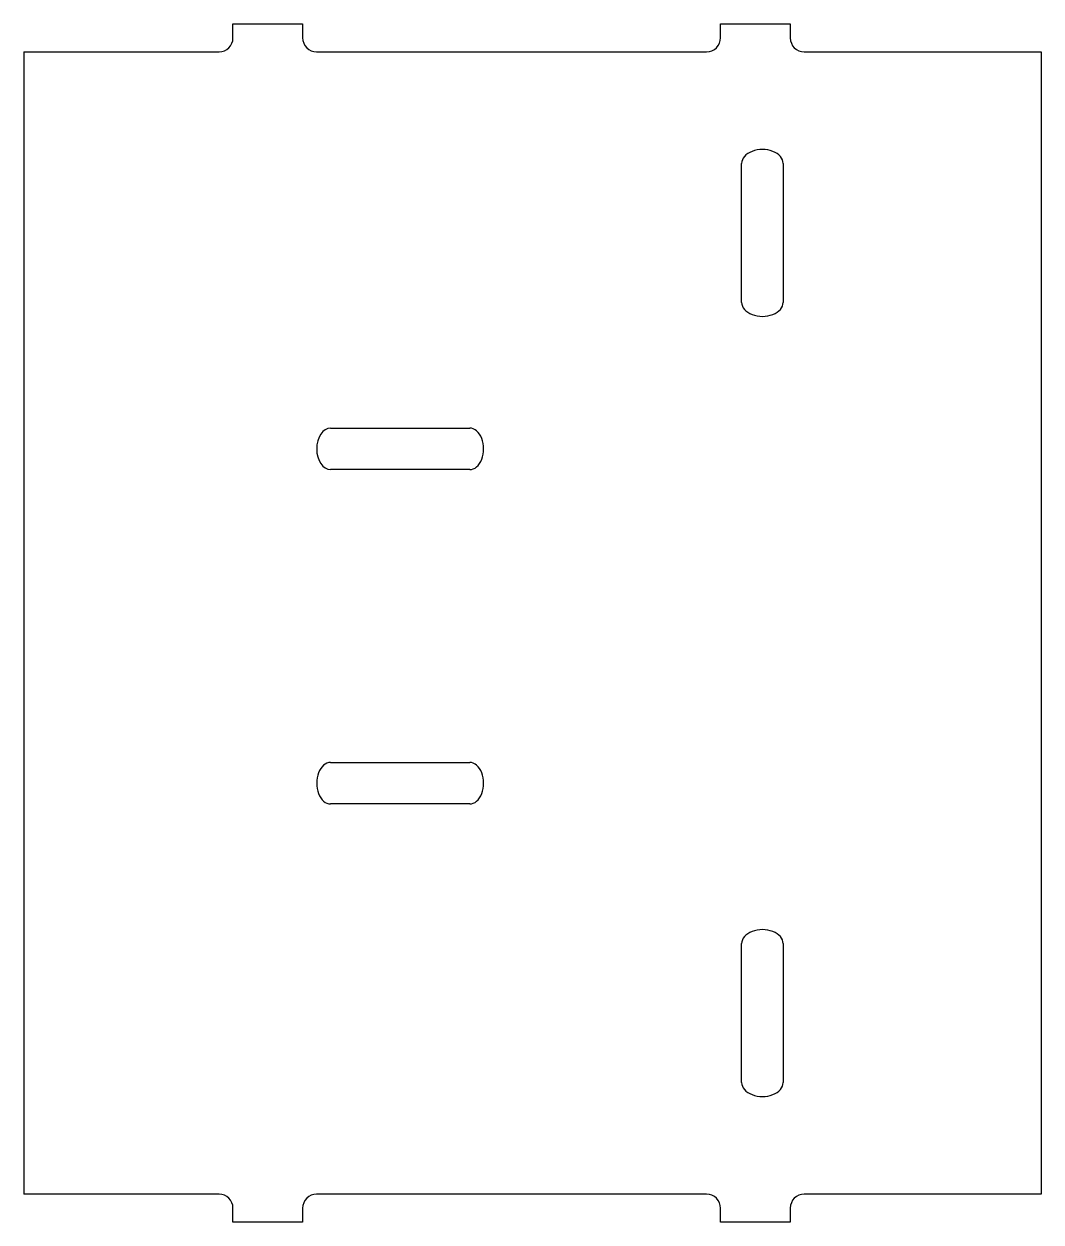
# Model space of a CAD drawing. Header units: millimetres. Extents: x 48.4 to 121.4, y 165.9 to 251.9.
import ezdxf

# ---------------------------------------------------------------- set-up
doc = ezdxf.new("R2010")
doc.units = ezdxf.units.MM
doc.layers.add('Calque_1', color=7, linetype='CONTINUOUS')

msp = doc.modelspace()

# ---------------------------------------------------------------- linework, layer by layer
at = {"layer": 'Calque_1', "color": 7}
for points in [[(63.431006, 251.894421), (68.431096, 251.894421)], [(63.431006, 250.894297), (63.431006, 251.894421)], [(68.431096, 251.894421), (68.431096, 250.894297)], [(98.431104, 251.894421), (103.430929, 251.894421)], [(98.431104, 250.894297), (98.431104, 251.894421)], [(103.430929, 251.894421), (103.430929, 250.894297)], [(48.431002, 249.894438), (48.431002, 248.894314)], [(48.431002, 249.894438), (62.431147, 249.894438)], [(69.430955, 249.894438), (97.43098, 249.894438)], [(104.431053, 249.894438), (121.43104, 249.894438)], [(121.43104, 249.894438), (121.43104, 248.894314)], [(48.431002, 248.894314), (48.431002, 168.894469)], [(121.43104, 248.894314), (121.43104, 221.894413), (121.43104, 219.89443), (121.43104, 197.894353), (121.43104, 195.89437), (121.43104, 168.894469)], [(99.941873, 231.903458), (99.941873, 241.885111)], [(102.919792, 241.885111), (102.919792, 231.903458)], [(70.44045, 222.883662), (80.422103, 222.883662)], [(80.422103, 219.905667), (70.44045, 219.905667)], [(70.44021, 198.883621), (80.421863, 198.883621)], [(80.421863, 195.90561), (70.44021, 195.90561)], [(99.941873, 175.903672), (99.941873, 185.885325)], [(102.919792, 185.885325), (102.919792, 175.903672)], [(48.431002, 168.894469), (48.431002, 167.894345)], [(121.43104, 168.894469), (121.43104, 167.894345)], [(62.431147, 167.894345), (48.431002, 167.894345)], [(97.43098, 167.894345), (69.430955, 167.894345)], [(121.43104, 167.894345), (104.431053, 167.894345)], [(63.431006, 165.894362), (63.431006, 166.894486)], [(68.431096, 166.894486), (68.431096, 165.894362)], [(98.431104, 165.894362), (98.431104, 166.894486)], [(103.430929, 166.894486), (103.430929, 165.894362)], [(68.431096, 165.894362), (63.431006, 165.894362)], [(103.430929, 165.894362), (98.431104, 165.894362)]]:
    msp.add_lwpolyline(points, dxfattribs=at)
for points in [[(62.431026, 249.894335), (62.983309, 249.894336), (63.431023, 250.34205), (63.431022, 250.894334)], [(68.431017, 250.894334), (68.431017, 250.629118), (68.536373, 250.374764), (68.72391, 250.187227)], [(98.138087, 250.187227), (98.325623, 250.374764), (98.43098, 250.629118), (98.43098, 250.894334)], [(103.430974, 250.894334), (103.430974, 250.34205), (103.878687, 249.894336), (104.430971, 249.894335)], [(68.72391, 250.187227), (68.911446, 249.999691), (69.1658, 249.894334), (69.431016, 249.894335)], [(97.43098, 249.894335), (97.696197, 249.894334), (97.950551, 249.999691), (98.138087, 250.187227)], [(100.686195, 242.749658), (100.225505, 242.571351), (99.941709, 242.241827), (99.941709, 241.885214)], [(102.175166, 242.749658), (101.714477, 242.927964), (101.146884, 242.927964), (100.686195, 242.749658)], [(102.919651, 241.885214), (102.919651, 242.241827), (102.635855, 242.571351), (102.175166, 242.749658)], [(99.941709, 231.903487), (99.94171, 231.546874), (100.225507, 231.21735), (100.686196, 231.039044)], [(102.175168, 231.039045), (102.635856, 231.217352), (102.919652, 231.546877), (102.919651, 231.90349)], [(100.686196, 231.039044), (101.146886, 230.860738), (101.714479, 230.860738), (102.175168, 231.039045)], [(70.440387, 222.883598), (69.889319, 222.88316), (69.442746, 222.216636), (69.442746, 221.394589)], [(81.286998, 222.139323), (81.108573, 222.600141), (80.778851, 222.883882), (80.422111, 222.883598)], [(81.286998, 220.649855), (81.465423, 221.110672), (81.465423, 221.678505), (81.286998, 222.139323)], [(69.442746, 221.394589), (69.442746, 220.572541), (69.889319, 219.906018), (70.440387, 219.905579)], [(80.422111, 219.905579), (80.778851, 219.905295), (81.108573, 220.189037), (81.286998, 220.649855)], [(70.440146, 198.883693), (70.083533, 198.883693), (69.754009, 198.599887), (69.575703, 198.139184)], [(81.286314, 198.139184), (81.108007, 198.599887), (80.778484, 198.883693), (80.421871, 198.883693)], [(69.575703, 198.139184), (69.397396, 197.67848), (69.397396, 197.11087), (69.575703, 196.650166)], [(81.286314, 196.650166), (81.46462, 197.11087), (81.46462, 197.67848), (81.286314, 198.139184)], [(69.575703, 196.650166), (69.754009, 196.189463), (70.083533, 195.905657), (70.440146, 195.905657)], [(80.421871, 195.905657), (80.778484, 195.905657), (81.108007, 196.189463), (81.286314, 196.650166)], [(100.686195, 186.749729), (100.225505, 186.571422), (99.941709, 186.241898), (99.941709, 185.885285)], [(102.175166, 186.749729), (101.714477, 186.928035), (101.146884, 186.928035), (100.686195, 186.749729)], [(102.919651, 185.885285), (102.919651, 186.241898), (102.635855, 186.571422), (102.175166, 186.749729)], [(99.941709, 175.903558), (99.941709, 175.546945), (100.225505, 175.217421), (100.686195, 175.039115)], [(102.175166, 175.039115), (102.635855, 175.217421), (102.919651, 175.546945), (102.919651, 175.903558)], [(100.686195, 175.039115), (101.146884, 174.860808), (101.714477, 174.860808), (102.175166, 175.039115)], [(63.431022, 166.894438), (63.431023, 167.446722), (62.983309, 167.894437), (62.431026, 167.894438)], [(69.431016, 167.894438), (69.1658, 167.894438), (68.911446, 167.789081), (68.72391, 167.601545)], [(98.138087, 167.601545), (97.950551, 167.789081), (97.696197, 167.894438), (97.43098, 167.894438)], [(104.430971, 167.894438), (103.878687, 167.894437), (103.430974, 167.446722), (103.430974, 166.894438)], [(68.72391, 167.601545), (68.536373, 167.414009), (68.431017, 167.159655), (68.431017, 166.894438)], [(98.43098, 166.894438), (98.43098, 167.159655), (98.325623, 167.414009), (98.138087, 167.601545)]]:
    msp.add_open_spline(points, degree=3, dxfattribs=at)

doc.saveas('drawing.dxf')
